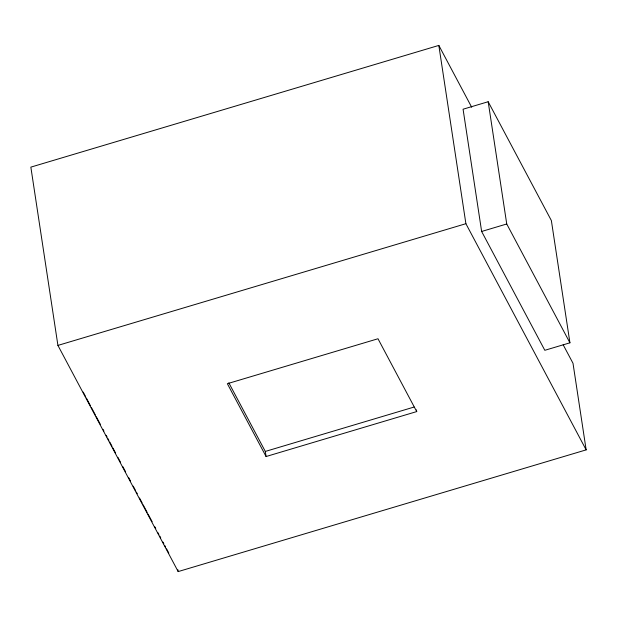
<?xml version="1.0" encoding="UTF-8"?>
<svg xmlns="http://www.w3.org/2000/svg" width="617" height="617" viewBox="0 0 617 617"><rect width="100%" height="100%" fill="white"/><g stroke="black" fill="none" stroke-linecap="round" stroke-linejoin="round"><path stroke-width="0.93" d="M471.697 107.242L438.826 45.419L30.85 167.13L57.921 345.412L178.174 571.581L586.15 449.87L573 363.274L563.182 344.803M488.178 101.728L463.074 109.217L481.638 231.468L544.819 350.302L569.931 342.813L551.367 220.562L488.178 101.728L506.742 223.979L569.931 342.813M57.921 345.412L465.897 223.701L586.15 449.87M481.638 231.468L506.742 223.979M228.83 382.833L265.31 451.436L414.107 407.043M416.714 411.585L377.99 338.756L227.357 383.697L266.081 456.526L416.714 411.585L416.46 409.889M83.202 392.08L85.454 396.315M86.357 398.011L90.406 405.639M91.308 407.328L95.365 414.956M96.267 416.652L100.324 424.28M103.024 429.363L103.926 431.059M106.178 435.293L107.08 436.99M107.983 438.687L108.885 440.376M109.78 442.073L112.032 446.307M112.934 448.004L115.641 453.086M117.893 457.328L120.593 462.411M122.852 466.645L125.552 471.735M128.706 477.666L130.511 481.052M133.21 486.134L135.462 490.376M136.365 492.065L137.267 493.762M139.519 498.004L142.226 503.086M143.121 504.775L147.178 512.403M148.08 514.1L152.137 521.727M154.836 526.81L155.739 528.507M157.991 532.741L158.893 534.438M159.795 536.134L160.698 537.823M162.95 542.065L163.852 543.762M164.747 545.451L165.649 547.148M166.551 548.845L168.803 553.079M438.826 45.419L465.897 223.701M265.31 451.436L266.081 456.526M177.897 569.73L178.174 571.581"/></g></svg>
